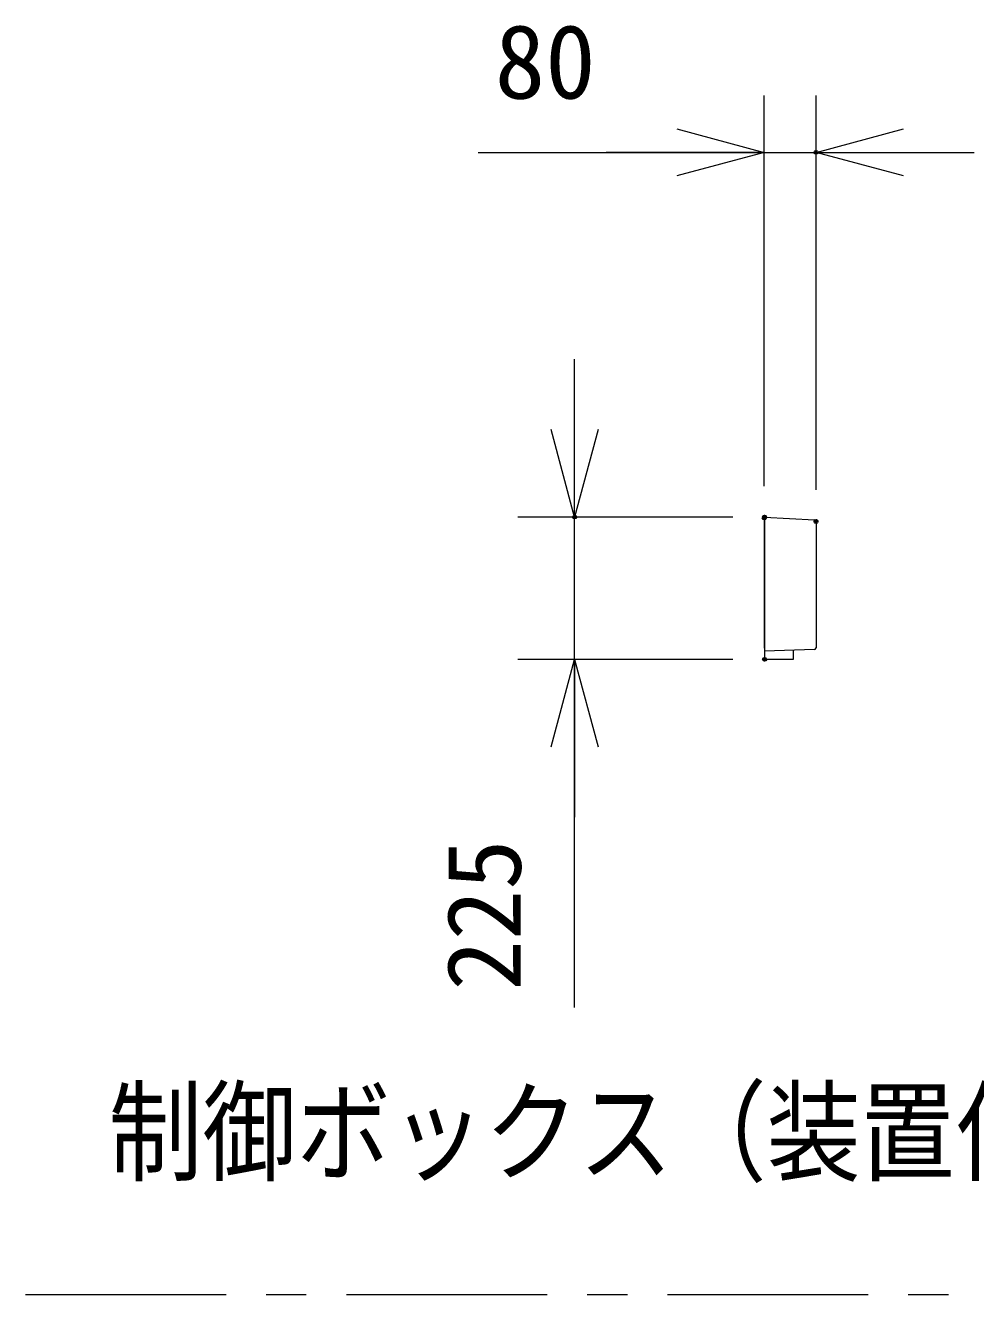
# Model space of a CAD drawing. Units: millimetres at full size. Extents: x -7182 to 7182, y -5007 to 5007.
# Drawn here: x -3250 to -1747, y -326 to 1683 of the extents above; entities that cross this region are included whole.
import ezdxf
from ezdxf.enums import TextEntityAlignment as Align

# ---------------------------------------------------------------- set-up
doc = ezdxf.new("R2010")
doc.units = ezdxf.units.MM
doc.header["$LTSCALE"] = 10
doc.header["$PDMODE"] = 32
doc.header["$PDSIZE"] = 5
doc.linetypes.add('USER2', pattern=[50.8, 31.75, -6.35, 6.35, -6.35])
doc.layers.add('0-2_1_50', color=3, linetype='Continuous', lineweight=18)
doc.layers.add('0-5__0-0_0', color=7, linetype='Continuous', lineweight=18)
doc.layers.add('0-6__0-1_DEFPOINTS', color=7, linetype='Continuous')
doc.styles.add('ＭＳ ゴシック', font='')
doc.styles.get('ＭＳ ゴシック').set_extended_font_data('MS Gothic')

# ---------------------------------------------------------------- blocks, each defined once
blk = doc.blocks.new('_OPEN30')
at = {"layer": '0-5__0-0_0'}
blk.add_line((0, 0), (-1, 0), dxfattribs=at)
blk.add_lwpolyline([(-1, 0.26795), (0, 0), (-1, -0.26795)], dxfattribs=at)
blk = doc.blocks.new('_D38')
at = {"layer": '0-5__0-0_0'}
for p, q in [((-8712.71, 5547.79), (-8712.71, 6166.32)), ((-8630.71, 5542.03), (-8630.71, 6166.32)), ((-9165.52, 6076.32), (-8712.71, 6076.32)), ((-8712.71, 6076.32), (-8962.71, 6076.32)), ((-8712.71, 6076.32), (-8630.71, 6076.32)), ((-8630.71, 6076.32), (-8380.71, 6076.32))]:
    blk.add_line(p, q, dxfattribs=at)
at = {"layer": '0-6__0-1_DEFPOINTS'}
for p in [(-8630.71, 6076.32), (-8712.71, 5497.79), (-8630.71, 5492.03)]:
    blk.add_point(p, dxfattribs=at)
at = {"layer": '0-5__0-0_0', "xscale": 138.5, "yscale": 138.5}
blk.add_blockref('_OPEN30', (-8712.71, 6076.32), dxfattribs=at)
at = {"layer": '0-5__0-0_0', "xscale": 138.5, "yscale": 138.5, "rotation": 180}
blk.add_blockref('_OPEN30', (-8630.71, 6076.32), dxfattribs=at)
at = {"layer": '0-5__0-0_0', "style": 'ＭＳ ゴシック'}
blk.add_text('80', height=117.3, dxfattribs=at).set_placement((-9139.08, 6126.32), align=Align.BOTTOM_LEFT)
blk = doc.blocks.new('_D39')
at = {"layer": '0-5__0-0_0'}
for p, q in [((-9012.71, 5499.19), (-9012.71, 5749.19)), ((-8762.21, 5499.19), (-9102.71, 5499.19)), ((-9012.71, 5273.89), (-9012.71, 5499.19)), ((-8762.21, 5273.89), (-9102.71, 5273.89)), ((-9012.71, 4722.92), (-9012.71, 5273.89)), ((-9012.71, 5273.89), (-9012.71, 5023.89))]:
    blk.add_line(p, q, dxfattribs=at)
at = {"layer": '0-6__0-1_DEFPOINTS'}
for p in [(-9012.71, 5499.19), (-8712.21, 5499.19), (-8712.21, 5273.89)]:
    blk.add_point(p, dxfattribs=at)
at = {"layer": '0-5__0-0_0', "xscale": 138.5, "yscale": 138.5}
for p, rotation in [((-9012.71, 5499.19), 270), ((-9012.71, 5273.89), 90)]:
    blk.add_blockref('_OPEN30', p, dxfattribs=dict(at, rotation=rotation))
at = {"layer": '0-5__0-0_0', "style": 'ＭＳ ゴシック'}
blk.add_text('225', height=117.3, rotation=90, dxfattribs=at).set_placement((-9062.71, 4749.59), align=Align.BOTTOM_LEFT)

msp = doc.modelspace()

# ---------------------------------------------------------------- linework, layer by layer
at = {"layer": '0-2_1_50'}
for p, q in [((-2080.52, 905.11), (-2001.37, 900.45)), ((-2080.52, 905.11), (-2080.52, 679.81)), ((-1999.02, 897.95), (-1999.02, 698)), ((-1999.02, 897.95), (-1999.02, 897.71)), ((-2001.43, 695.5), (-2080.52, 692.74))]:
    msp.add_line(p, q, dxfattribs=at)
at = {"layer": '0-2_1_50', "color": 7}
for p, q in [((-2081.02, 903.71), (-2081.02, 697.81)), ((-2080.52, 903.81), (-2080.92, 903.81)), ((-2080.52, 697.81), (-2081.02, 697.81))]:
    msp.add_line(p, q, dxfattribs=at)
at = {"layer": '0-2_1_50', "color": 7, "linetype": 'USER2'}
msp.add_line((-3250.04, -325.64), (-713.36, -325.64), dxfattribs=at)
at = {"layer": '0-2_1_50'}
msp.add_lwpolyline([(-2035.52, 693.34), (-2035.52, 679.81), (-2080.52, 679.81)], dxfattribs=at)
at = {"layer": '0-2_1_50', "color": 7}
msp.add_arc((-2080.92, 903.71), 0.1, 90, 180, dxfattribs=at)
at = {"layer": '0-2_1_50'}
for centre, radius, start, end in [((-2001.52, 897.95), 2.5, 0, 86.62942), ((-2034.52, 693.34), 1, 92, 180), ((-2001.52, 698), 2.5, 272, 0)]:
    msp.add_arc(centre, radius, start, end, dxfattribs=at)

# ---------------------------------------------------------------- block references
for name in ['_D38', '_D39']:
    msp.add_blockref(name, (6631.69, -4594.08), dxfattribs=at)

# ---------------------------------------------------------------- texts
at = {"layer": '0-2_1_50', "color": 7, "style": 'ＭＳ ゴシック', "width": 0.85}
msp.add_text('制御ボックス（装置付属品）', height=128.3, dxfattribs=at).set_placement((-3118.58, -170.8), align=Align.BOTTOM_LEFT)

doc.saveas('drawing.dxf')
